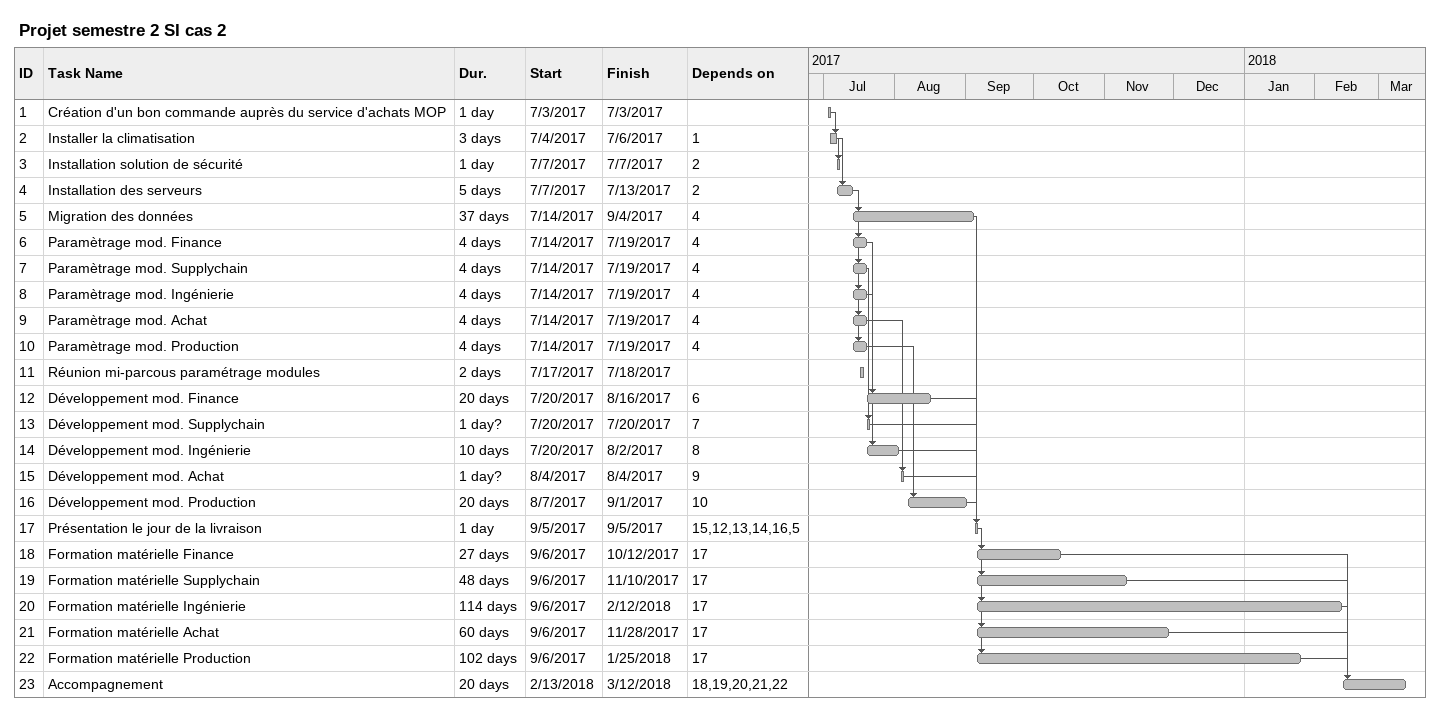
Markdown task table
Projet semestre 2 SI cas 2

| ID | Task | Duration | Start | Finish | Predecessors |
|---|---|---|---|---|---|
| 1 | Création d'un bon commande auprès du service d'achats MOP | 1d | 2017-07-03 | 2017-07-03 |  |
| 2 | Installer la climatisation | 3d | 2017-07-04 | 2017-07-06 | 1 |
| 3 | Installation solution de sécurité | 1d | 2017-07-07 | 2017-07-07 | 2 |
| 4 | Installation des serveurs | 5d | 2017-07-07 | 2017-07-13 | 2 |
| 5 | Migration des données | 37d | 2017-07-14 | 2017-09-04 | 4 |
| 6 | Paramètrage mod. Finance | 4d | 2017-07-14 | 2017-07-19 | 4 |
| 7 | Paramètrage mod. Supplychain | 4d | 2017-07-14 | 2017-07-19 | 4 |
| 8 | Paramètrage mod. Ingénierie | 4d | 2017-07-14 | 2017-07-19 | 4 |
| 9 | Paramètrage mod. Achat | 4d | 2017-07-14 | 2017-07-19 | 4 |
| 10 | Paramètrage mod. Production | 4d | 2017-07-14 | 2017-07-19 | 4 |
| 11 | Réunion mi-parcous paramétrage modules | 2d | 2017-07-17 | 2017-07-18 |  |
| 12 | Développement mod. Finance | 20d | 2017-07-20 | 2017-08-16 | 6 |
| 13 | Développement mod. Supplychain | 1d? | 2017-07-20 | 2017-07-20 | 7 |
| 14 | Développement mod. Ingénierie | 10d | 2017-07-20 | 2017-08-02 | 8 |
| 15 | Développement mod. Achat | 1d? | 2017-08-04 | 2017-08-04 | 9 |
| 16 | Développement mod. Production | 20d | 2017-08-07 | 2017-09-01 | 10 |
| 17 | Présentation le jour de la livraison | 1d | 2017-09-05 | 2017-09-05 | 15, 12, 13, 14, 16, 5 |
| 18 | Formation matérielle Finance | 27d | 2017-09-06 | 2017-10-12 | 17 |
| 19 | Formation matérielle Supplychain | 48d | 2017-09-06 | 2017-11-10 | 17 |
| 20 | Formation matérielle Ingénierie | 114d | 2017-09-06 | 2018-02-12 | 17 |
| 21 | Formation matérielle Achat | 60d | 2017-09-06 | 2017-11-28 | 17 |
| 22 | Formation matérielle Production | 102d | 2017-09-06 | 2018-01-25 | 17 |
| 23 | Accompagnement | 20d | 2018-02-13 | 2018-03-12 | 18, 19, 20, 21, 22 |
